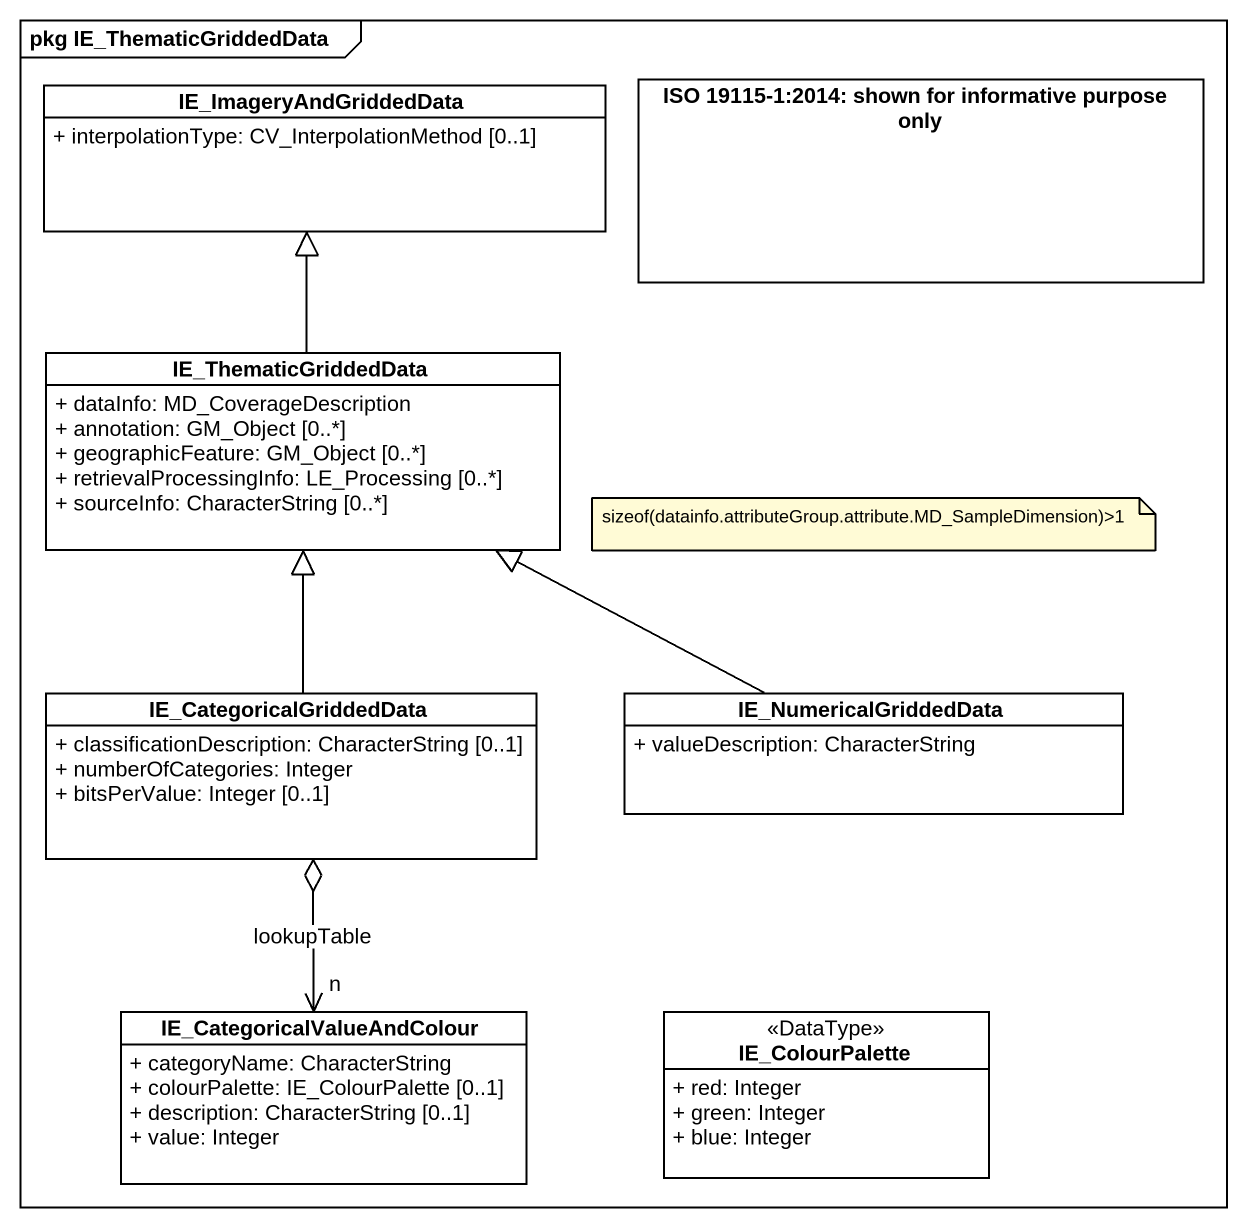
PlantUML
@startuml
mainframe pkg IE_ThematicGriddedData
allowmixing
hide circle
hide empty members
skinparam classAttributeIconSize 0
class IE_ImageryAndGriddedData #FFFFFF {
  + interpolationType: CV_InterpolationMethod [0..1]
}
rectangle "ISO 19115-1:2014: shown for informative purpose only" as ISO_19115_1_2014_shown_for
class IE_ThematicGriddedData #FFFFFF {
  + dataInfo: MD_CoverageDescription
  + annotation: GM_Object [0..*]
  + geographicFeature: GM_Object [0..*]
  + retrievalProcessingInfo: LE_Processing [0..*]
  + sourceInfo: CharacterString [0..*]
}
class IE_CategoricalGriddedData #FFFFFF {
  + classificationDescription: CharacterString [0..1]
  + numberOfCategories: Integer
  + bitsPerValue: Integer [0..1]
}
class IE_NumericalGriddedData #FFFFFF {
  + valueDescription: CharacterString
}
class IE_CategoricalValueAndColour #FFFFFF {
  + categoryName: CharacterString
  + colourPalette: IE_ColourPalette [0..1]
  + description: CharacterString [0..1]
  + value: Integer
}
class IE_ColourPalette <<DataType>> #FFFFFF {
  + red: Integer
  + green: Integer
  + blue: Integer
}
IE_ThematicGriddedData -up-|> IE_ImageryAndGriddedData
IE_CategoricalGriddedData -up-|> IE_ThematicGriddedData
IE_NumericalGriddedData -left-|> IE_ThematicGriddedData
IE_CategoricalValueAndColour "n" <-up-o IE_CategoricalGriddedData : lookupTable
note as N1
  sizeof(datainfo.attributeGroup.attribute.MD_SampleDimension)>1
end note
@enduml
